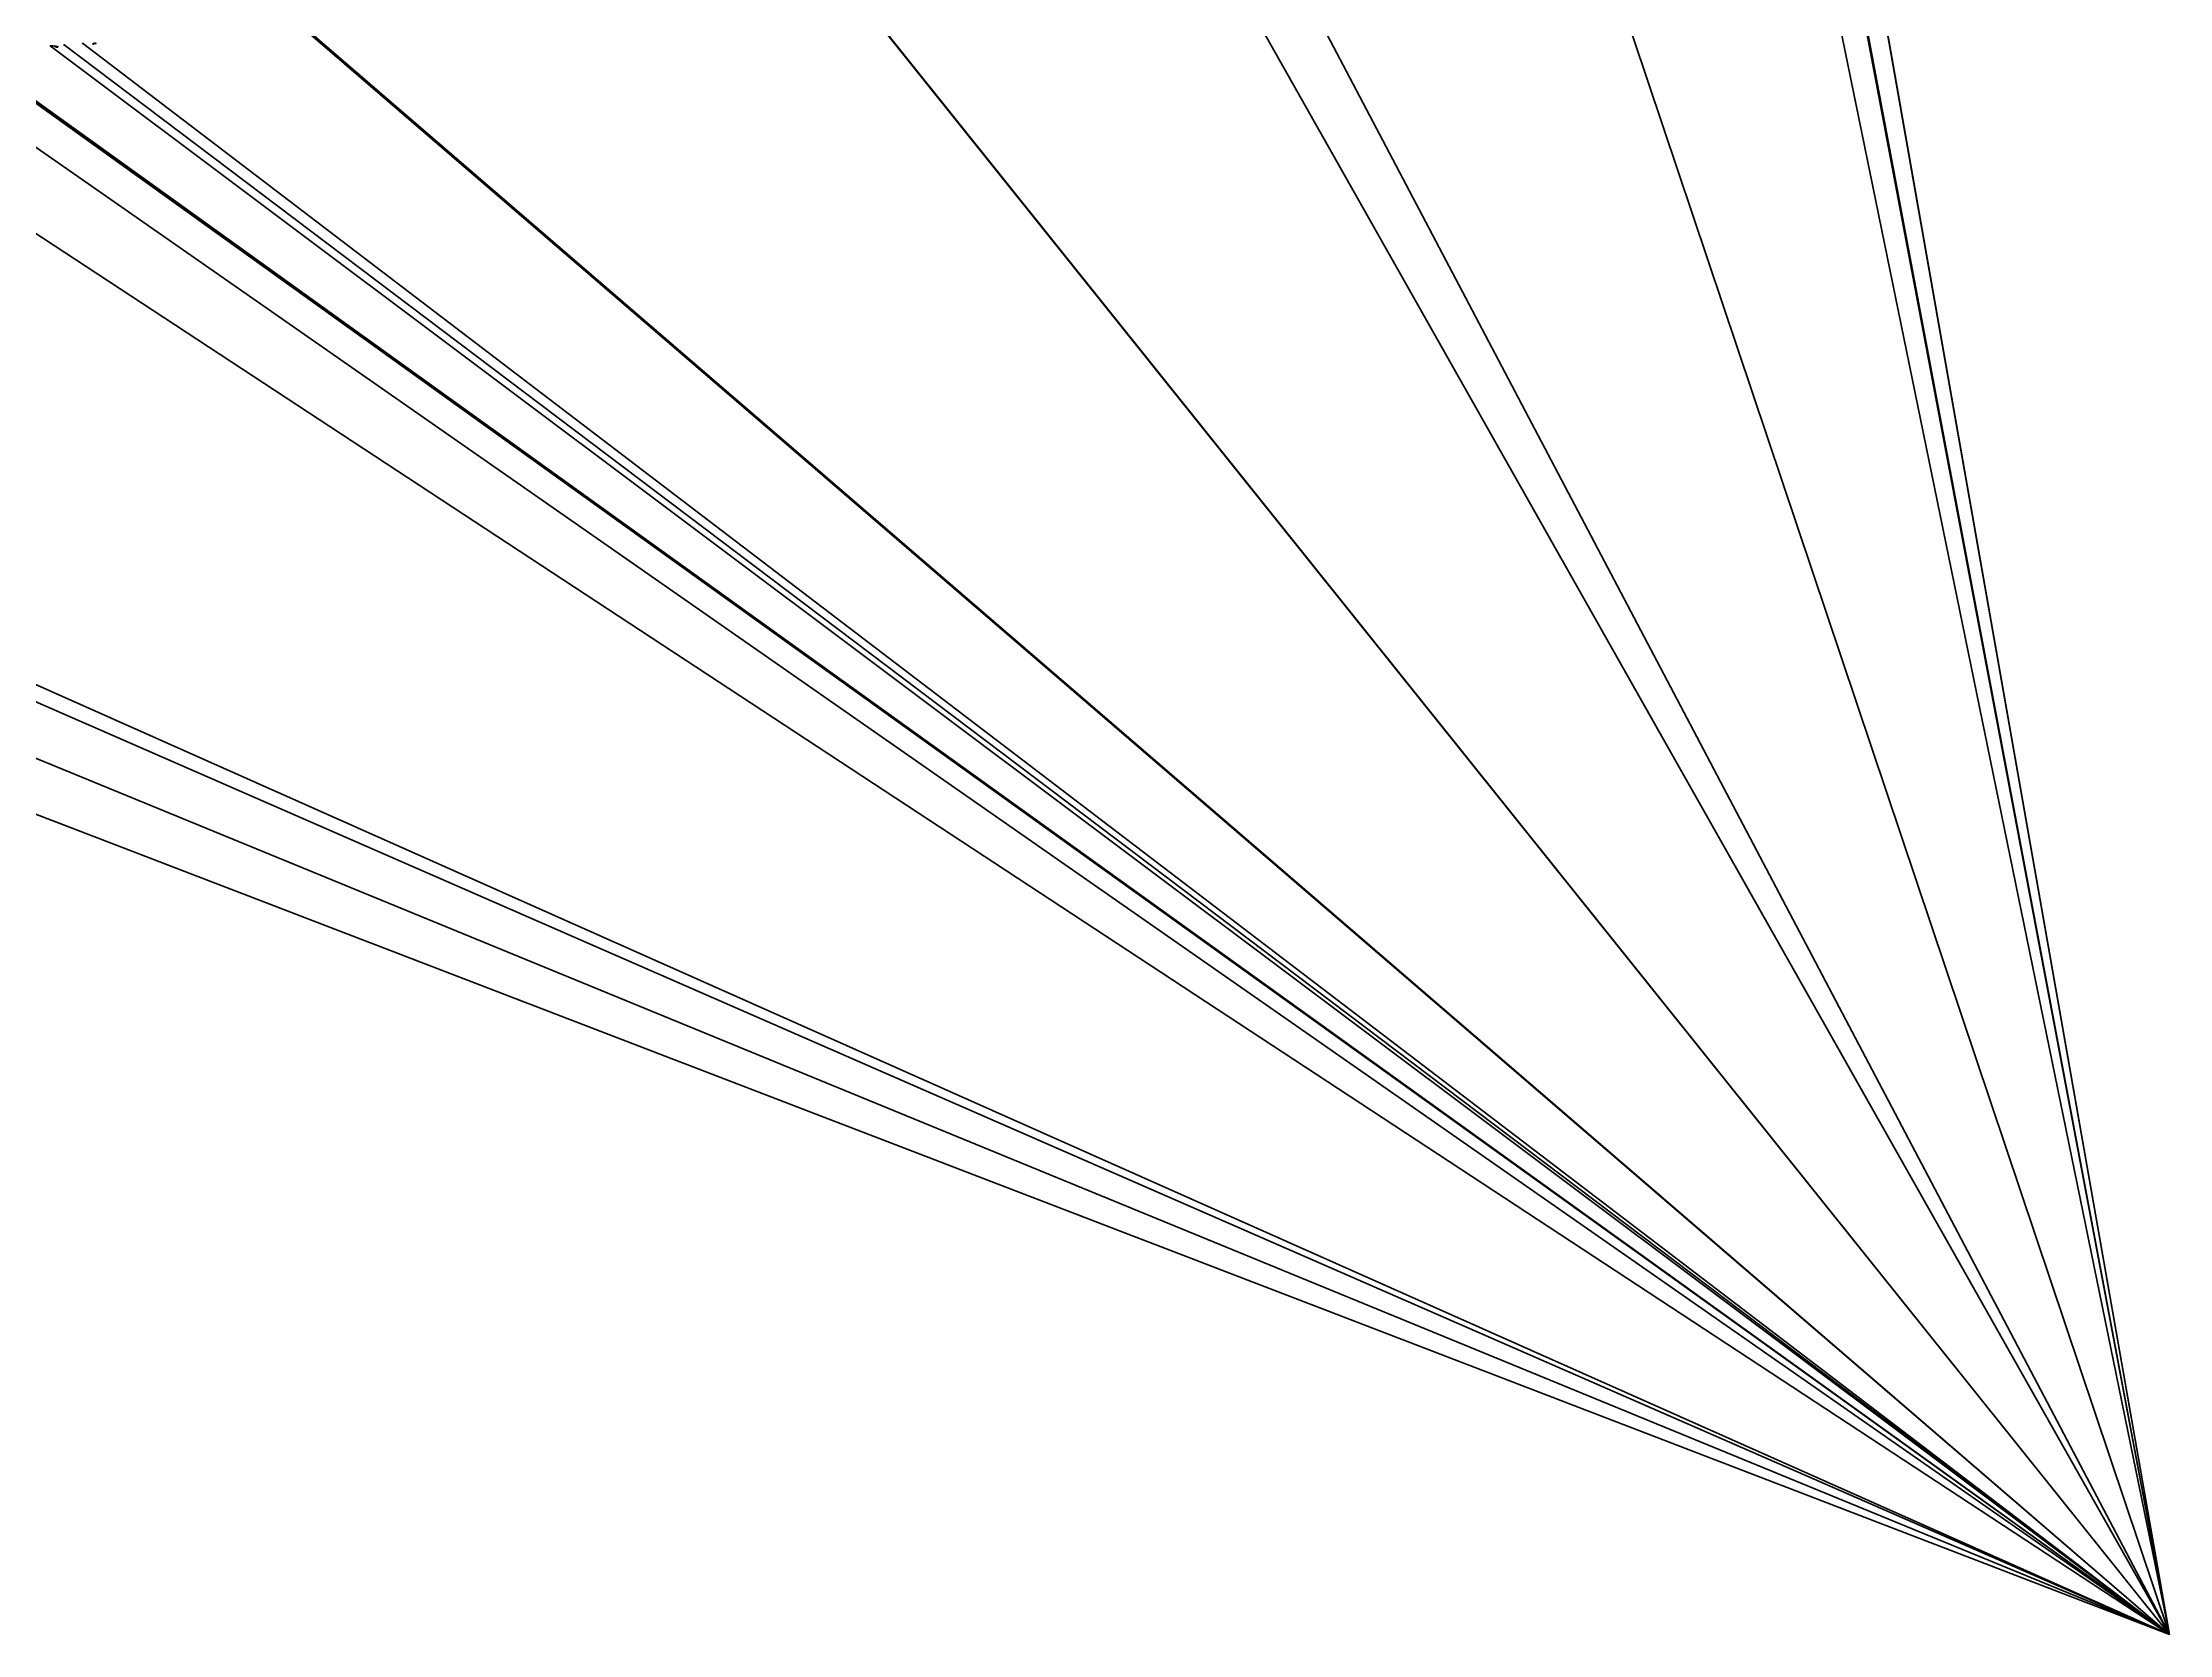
# Model space of a CAD drawing. Header units: millimetres. Extents: x 500132 to 619391, y 3323720 to 3402660.
# Drawn here: x 540998 to 609790, y 3323720 to 3375219 of the extents above; entities that cross this region are included whole.
import ezdxf

# ---------------------------------------------------------------- set-up
doc = ezdxf.new("R2010")
doc.units = ezdxf.units.MM
doc.layers.add('房屋拆迁', color=7, linetype='Continuous')
doc.styles.add('mrdsStandard', font='slromans.shx', dxfattribs={"width": 0.75, "height": 4, "bigfont": 'hztxt.shx'})

msp = doc.modelspace()

# ---------------------------------------------------------------- hatches: boundary and pattern name
at = {"layer": '房屋拆迁', "lineweight": 50}
h = msp.add_hatch(dxfattribs=at)
h.set_pattern_fill('ANSI37', color=1, scale=0.5, style=0)
h.paths.add_polyline_path([(541247, 3375113), (541244, 3375097), (541253, 3375095), (541256, 3375111)])
h = msp.add_hatch(dxfattribs=at)
h.set_pattern_fill('ANSI37', color=1, scale=0.5, style=0)
h.paths.add_polyline_path([(541263, 3375124), (541262, 3375094), (541279, 3375093), (541280, 3375123)])
h = msp.add_hatch(dxfattribs=at)
h.set_pattern_fill('ANSI37', color=1, scale=0.5, style=0)
h.paths.add_polyline_path([(541280, 3375119), (541279, 3375093), (541289, 3375093), (541289, 3375099), (541291, 3375099), (541291, 3375109), (541289, 3375109), (541289, 3375119)])
h = msp.add_hatch(dxfattribs=at)
h.set_pattern_fill('ANSI37', color=1, scale=0.5, style=0)
h.paths.add_polyline_path([(541294, 3375118), (541293, 3375092), (541310, 3375092), (541311, 3375117)])
h = msp.add_hatch(dxfattribs=at)
h.set_pattern_fill('ANSI37', color=1, scale=0.5, style=0)
h.paths.add_polyline_path([(541313, 3375118), (541313, 3375092), (541331, 3375091), (541331, 3375101), (541330, 3375101), (541330, 3375118), (541325, 3375118), (541325, 3375117)])
h = msp.add_hatch(dxfattribs=at)
h.set_pattern_fill('ANSI37', color=1, scale=0.5, style=0)
h.paths.add_polyline_path([(541380, 3375094), (541383, 3375110), (541381, 3375111), (541382, 3375118), (541390, 3375117), (541386, 3375093)])
h = msp.add_hatch(dxfattribs=at)
h.set_pattern_fill('ANSI37', color=1, scale=0.5, style=0)
h.paths.add_polyline_path([(541391, 3375096), (541388, 3375082), (541396, 3375080), (541400, 3375094)])
h = msp.add_hatch(dxfattribs=at)
h.set_pattern_fill('ANSI37', color=1, scale=0.5, style=0)
h.paths.add_polyline_path([(541395, 3375095), (541396, 3375099), (541399, 3375099), (541401, 3375105), (541393, 3375107), (541390, 3375096), (541391, 3375096)])
h = msp.add_hatch(dxfattribs=at)
h.set_pattern_fill('ANSI37', color=1, scale=0.5, style=0)
h.paths.add_polyline_path([(541407, 3375093), (541403, 3375079), (541420, 3375075), (541423, 3375089)])
h = msp.add_hatch(dxfattribs=at)
h.set_pattern_fill('ANSI37', color=1, scale=0.5, style=0)
h.paths.add_polyline_path([(541408, 3375093), (541410, 3375104), (541426, 3375100), (541423, 3375089)])
h = msp.add_hatch(dxfattribs=at)
h.set_pattern_fill('ANSI37', color=1, scale=0.5, style=0)
h.paths.add_polyline_path([(541422, 3375075), (541428, 3375101), (541436, 3375099), (541430, 3375073)])
h = msp.add_hatch(dxfattribs=at)
h.set_pattern_fill('ANSI37', color=1, scale=0.5, style=0)
h.paths.add_polyline_path([(541448, 3375082), (541437, 3375085), (541434, 3375073), (541445, 3375070)])
h = msp.add_hatch(dxfattribs=at)
h.set_pattern_fill('ANSI37', color=1, scale=0.5, style=0)
h.paths.add_polyline_path([(541441, 3375084), (541443, 3375094), (541452, 3375092), (541450, 3375085), (541448, 3375086), (541447, 3375082)])
h = msp.add_hatch(dxfattribs=at)
h.set_pattern_fill('ANSI37', color=1, scale=0.5, style=0)
h.paths.add_polyline_path([(541450, 3375083), (541446, 3375068), (541455, 3375066), (541458, 3375081)])
h = msp.add_hatch(dxfattribs=at)
h.set_pattern_fill('ANSI37', color=1, scale=0.5, style=0)
h.paths.add_polyline_path([(541450, 3375083), (541452, 3375094), (541461, 3375092), (541458, 3375081)])
h = msp.add_hatch(dxfattribs=at)
h.set_pattern_fill('ANSI37', color=1, scale=0.5, style=0)
h.paths.add_polyline_path([(541461, 3375082), (541457, 3375066), (541481, 3375060), (541485, 3375076)])
h = msp.add_hatch(dxfattribs=at)
h.set_pattern_fill('ANSI37', color=1, scale=0.5, style=0)
h.paths.add_polyline_path([(541481, 3375096), (541477, 3375078), (541485, 3375076), (541489, 3375094)])
h = msp.add_hatch(dxfattribs=at)
h.set_pattern_fill('ANSI37', color=1, scale=0.5, style=0)
h.paths.add_polyline_path([(541489, 3375080), (541492, 3375094), (541508, 3375089), (541505, 3375076)])
h = msp.add_hatch(dxfattribs=at)
h.set_pattern_fill('ANSI37', color=6, scale=0.5, style=0)
h.paths.add_polyline_path([(541689, 3375146), (541688, 3375133), (541700, 3375132), (541700, 3375130), (541701, 3375130), (541700, 3375128), (541705, 3375128), (541705, 3375129), (541707, 3375128), (541707, 3375131), (541722, 3375130), (541723, 3375144)])
h = msp.add_hatch(dxfattribs=at)
h.set_pattern_fill('ANSI37', color=6, scale=0.5, style=0)
h.paths.add_polyline_path([(542288, 3375199), (542288, 3375191), (542308, 3375192), (542308, 3375200)])
h = msp.add_hatch(dxfattribs=at)
h.set_pattern_fill('ANSI37', color=1, scale=0.5, style=0)
h.paths.add_polyline_path([(542611, 3375178), (542614, 3375171), (542626, 3375174), (542624, 3375182)])
h = msp.add_hatch(dxfattribs=at)
h.set_pattern_fill('ANSI37', color=1, scale=0.5, style=0)
h.paths.add_polyline_path([(542635, 3375177), (542638, 3375163), (542654, 3375167), (542649, 3375184), (542645, 3375183), (542646, 3375180)])
h = msp.add_hatch(dxfattribs=at)
h.set_pattern_fill('ANSI37', color=1, scale=0.5, style=0)
h.paths.add_polyline_path([(542656, 3375168), (542649, 3375195), (542661, 3375199), (542668, 3375172)])
h = msp.add_hatch(dxfattribs=at)
h.set_pattern_fill('ANSI37', color=1, scale=0.5, style=0)
h.paths.add_polyline_path([(542667, 3375185), (542666, 3375189), (542668, 3375189), (542666, 3375196), (542675, 3375198), (542677, 3375187)])
h = msp.add_hatch(dxfattribs=at)
h.set_pattern_fill('ANSI37', color=1, scale=0.5, style=0)
h.paths.add_polyline_path([(542692, 3375178), (542688, 3375192), (542697, 3375194), (542700, 3375179)])
h = msp.add_hatch(dxfattribs=at)
h.set_pattern_fill('ANSI37', color=1, scale=0.5, style=0)
h.paths.add_polyline_path([(542701, 3375192), (542702, 3375187), (542703, 3375187), (542704, 3375180), (542729, 3375184), (542727, 3375197)])

# ---------------------------------------------------------------- linework, layer by layer
for points in [[(584738, 3398350), (609790, 3323720)], [(572385, 3394792), (609790, 3323720)], [(570466, 3393316), (609790, 3323720)], [(597597, 3392943), (609790, 3323720)], [(597612, 3392951), (609790, 3323720)], [(595679, 3392625), (609790, 3323720)], [(596741, 3392762), (609790, 3323720)], [(596790, 3392763), (609790, 3323720)], [(560595, 3385131), (609790, 3323720)], [(560604, 3385137), (609790, 3323720)], [(548122, 3376814), (609790, 3323720)], [(548152, 3376848), (609790, 3323720)], [(541247, 3375116), (609790, 3323720)], [(541695, 3375141), (609790, 3323720)], [(542294, 3375194), (609790, 3323720)], [(537148, 3374361), (609790, 3323720)], [(538638, 3374784), (609790, 3323720)], [(538678, 3374768), (609790, 3323720)], [(538743, 3374789), (609790, 3323720)], [(534167, 3373376), (609790, 3323720)], [(516228, 3365378), (609790, 3323720)], [(515720, 3364841), (609790, 3323720)], [(512565, 3363649), (609790, 3323720)], [(508684, 3362594), (609790, 3323720)]]:
    msp.add_lwpolyline(points, dxfattribs=at)
at = {"layer": '房屋拆迁', "color": 1, "linetype": 'Continuous', "lineweight": 50, "const_width": 0.1}
for points in [[(541247, 3375113), (541244, 3375097), (541253, 3375095), (541256, 3375111), (541247, 3375113)], [(541255, 3375114), (541256, 3375122), (541247, 3375123), (541246, 3375115), (541255, 3375114), (541255, 3375114)], [(541260, 3375081), (541260, 3375075), (541269, 3375075), (541269, 3375077), (541273, 3375076), (541272, 3375076), (541279, 3375075), (541279, 3375080), (541260, 3375081)], [(541263, 3375124), (541262, 3375094), (541279, 3375093), (541280, 3375123), (541263, 3375124)], [(541280, 3375119), (541279, 3375093), (541289, 3375093), (541289, 3375099), (541291, 3375099), (541291, 3375109), (541289, 3375109), (541289, 3375119), (541280, 3375119)], [(541285, 3375080), (541285, 3375077), (541292, 3375076), (541292, 3375080), (541285, 3375080)], [(541294, 3375118), (541293, 3375092), (541310, 3375092), (541311, 3375117), (541294, 3375118)], [(541294, 3375087), (541294, 3375083), (541300, 3375083), (541300, 3375087), (541294, 3375087)], [(541302, 3375079), (541301, 3375074), (541309, 3375073), (541310, 3375078), (541302, 3375079)], [(541311, 3375079), (541311, 3375074), (541314, 3375074), (541314, 3375073), (541321, 3375072), (541321, 3375078), (541311, 3375079)], [(541313, 3375118), (541313, 3375092), (541331, 3375091), (541331, 3375101), (541330, 3375101), (541330, 3375118), (541325, 3375118), (541325, 3375117), (541313, 3375118)], [(541380, 3375094), (541378, 3375085), (541385, 3375084), (541386, 3375093), (541380, 3375094)], [(541380, 3375094), (541383, 3375110), (541381, 3375111), (541382, 3375118), (541390, 3375117), (541386, 3375093), (541380, 3375094)], [(541383, 3375119), (541383, 3375121), (541385, 3375121), (541385, 3375120), (541387, 3375120), (541386, 3375117), (541385, 3375118), (541385, 3375118), (541383, 3375119)], [(541408, 3375061), (541385, 3375069), (541386, 3375073), (541409, 3375065), (541408, 3375061)], [(541391, 3375096), (541388, 3375082), (541396, 3375080), (541400, 3375094), (541391, 3375096)], [(541401, 3375105), (541393, 3375107), (541390, 3375107), (541392, 3375121), (541403, 3375119), (541401, 3375105)], [(541395, 3375095), (541396, 3375099), (541399, 3375099), (541401, 3375105), (541393, 3375107), (541390, 3375096), (541391, 3375096), (541395, 3375095)], [(541407, 3375093), (541403, 3375079), (541420, 3375075), (541423, 3375089), (541407, 3375093)], [(541409, 3375065), (541407, 3375059), (541415, 3375057), (541417, 3375063), (541409, 3375065), (541409, 3375065)], [(541408, 3375093), (541410, 3375104), (541426, 3375100), (541423, 3375089), (541408, 3375093)], [(541422, 3375075), (541428, 3375101), (541436, 3375099), (541430, 3375073), (541422, 3375075)], [(541428, 3375101), (541430, 3375108), (541437, 3375107), (541436, 3375099), (541428, 3375101)], [(541448, 3375082), (541437, 3375085), (541434, 3375073), (541445, 3375070), (541448, 3375082)], [(541442, 3375088), (541435, 3375089), (541436, 3375096), (541443, 3375094), (541442, 3375088)], [(541441, 3375084), (541443, 3375094), (541452, 3375092), (541450, 3375085), (541448, 3375086), (541447, 3375082), (541441, 3375084)], [(541450, 3375083), (541446, 3375068), (541455, 3375066), (541458, 3375081), (541450, 3375083)], [(541450, 3375083), (541452, 3375094), (541461, 3375092), (541458, 3375081), (541450, 3375083)], [(541461, 3375082), (541457, 3375066), (541481, 3375060), (541485, 3375076), (541461, 3375082)], [(541461, 3375082), (541465, 3375100), (541481, 3375096), (541477, 3375078), (541461, 3375082)], [(541481, 3375096), (541477, 3375078), (541485, 3375076), (541489, 3375094), (541481, 3375096)], [(541487, 3375075), (541483, 3375060), (541492, 3375057), (541496, 3375072), (541487, 3375075)], [(541489, 3375080), (541492, 3375094), (541508, 3375089), (541505, 3375076), (541489, 3375080)], [(541497, 3375078), (541496, 3375076), (541499, 3375076), (541497, 3375070), (541511, 3375066), (541512, 3375073), (541510, 3375074), (541511, 3375078), (541506, 3375079), (541505, 3375076), (541497, 3375078)], [(541508, 3375089), (541515, 3375087), (541514, 3375084), (541507, 3375085), (541508, 3375089)], [(541530, 3375065), (541533, 3375077), (541546, 3375075), (541546, 3375074), (541543, 3375060), (541530, 3375065), (541530, 3375065)], [(542611, 3375178), (542614, 3375171), (542626, 3375174), (542624, 3375182), (542611, 3375178)], [(542632, 3375187), (542635, 3375177), (542641, 3375179), (542639, 3375189), (542632, 3375187)], [(542635, 3375177), (542638, 3375163), (542654, 3375167), (542649, 3375184), (542645, 3375183), (542646, 3375180), (542635, 3375177)], [(542643, 3375190), (542644, 3375184), (542648, 3375185), (542647, 3375191), (542643, 3375190)], [(542649, 3375195), (542648, 3375198), (542655, 3375200), (542656, 3375197), (542649, 3375195)], [(542656, 3375168), (542649, 3375195), (542661, 3375199), (542668, 3375172), (542656, 3375168)], [(542666, 3375196), (542665, 3375201), (542673, 3375203), (542674, 3375198), (542666, 3375196)], [(542667, 3375185), (542666, 3375189), (542668, 3375189), (542666, 3375196), (542675, 3375198), (542677, 3375187), (542667, 3375185)], [(542667, 3375185), (542670, 3375172), (542680, 3375175), (542677, 3375187), (542667, 3375185)], [(542692, 3375178), (542688, 3375192), (542697, 3375194), (542700, 3375179), (542692, 3375178)], [(542700, 3375211), (542701, 3375200), (542726, 3375203), (542725, 3375214), (542700, 3375211)], [(542701, 3375193), (542701, 3375197), (542705, 3375198), (542706, 3375194), (542701, 3375193)], [(542701, 3375192), (542702, 3375187), (542703, 3375187), (542704, 3375180), (542729, 3375184), (542727, 3375197), (542701, 3375192)], [(542716, 3375195), (542716, 3375200), (542719, 3375201), (542719, 3375196), (542716, 3375195)], [(542724, 3375196), (542723, 3375201), (542726, 3375202), (542727, 3375197), (542724, 3375196)]]:
    msp.add_lwpolyline(points, dxfattribs=at)
at = {"layer": '房屋拆迁', "color": 6, "linetype": 'Continuous', "lineweight": 50, "const_width": 0.1}
for points in [[(541688, 3375133), (541676, 3375133), (541677, 3375151), (541724, 3375150), (541724, 3375144), (541723, 3375144), (541689, 3375146), (541688, 3375133)], [(541689, 3375146), (541688, 3375133), (541700, 3375132), (541700, 3375130), (541701, 3375130), (541700, 3375128), (541705, 3375128), (541705, 3375129), (541707, 3375128), (541707, 3375131), (541722, 3375130), (541723, 3375144), (541689, 3375146)], [(541715, 3375131), (541712, 3375095), (541720, 3375094), (541721, 3375123), (541727, 3375122), (541727, 3375124), (541730, 3375124), (541731, 3375141), (541724, 3375141), (541722, 3375141), (541722, 3375130), (541715, 3375131)], [(541751, 3375137), (541750, 3375124), (541755, 3375123), (541756, 3375136), (541751, 3375137)], [(541824, 3375145), (541824, 3375141), (541832, 3375141), (541832, 3375145), (541824, 3375145)], [(542296, 3375191), (542296, 3375188), (542298, 3375188), (542298, 3375186), (542297, 3375186), (542297, 3375185), (542289, 3375184), (542289, 3375183), (542280, 3375182), (542279, 3375186), (542282, 3375186), (542281, 3375198), (542288, 3375199), (542288, 3375191), (542296, 3375191)], [(542288, 3375199), (542288, 3375191), (542308, 3375192), (542308, 3375200), (542288, 3375199)]]:
    msp.add_lwpolyline(points, dxfattribs=at)

# ---------------------------------------------------------------- texts
at = {"layer": '房屋拆迁', "color": 4, "lineweight": 50, "style": 'mrdsStandard', "width": 0.75}
for s, p in [('218', (541246, 3375103)), ('5514', (541247, 3375116)), ('217', (541267, 3375075)), ('216', (541268, 3375107)), ('214', (541284, 3375103)), ('215', (541285, 3375077)), ('213', (541293, 3375083)), ('210', (541299, 3375103)), ('212', (541302, 3375074)), ('211', (541312, 3375074)), ('209', (541321, 3375105)), ('207', (541379, 3375088)), ('206', (541380, 3375106)), ('205', (541381, 3375118)), ('203', (541390, 3375086)), ('202', (541392, 3375110)), ('204', (541391, 3375098)), ('208', (541393, 3375065)), ('201', (541410, 3375082)), ('201-2', (541410, 3375060)), ('200', (541413, 3375095)), ('197', (541426, 3375085)), ('198', (541429, 3375102)), ('196', (541436, 3375090)), ('199', (541438, 3375076)), ('195', (541443, 3375086)), ('194', (541449, 3375073)), ('193', (541452, 3375086)), ('191', (541467, 3375087)), ('192', (541468, 3375069)), ('190', (541480, 3375084)), ('189', (541486, 3375064)), ('188', (541495, 3375083)), ('187', (541501, 3375073)), ('186', (541508, 3375085)), ('185-2', (541537, 3375068)), ('5513', (541695, 3375141)), ('7', (541703, 3375131)), ('185', (541719, 3375123)), ('184', (541749, 3375128)), ('183', (541825, 3375142)), ('6', (542289, 3375186)), ('5512', (542294, 3375194)), ('181', (542615, 3375175)), ('180', (542633, 3375181)), ('178', (542641, 3375174)), ('179', (542642, 3375186)), ('177', (542649, 3375196)), ('176', (542655, 3375182)), ('175', (542666, 3375198)), ('174', (542666, 3375189)), ('173', (542671, 3375178)), ('172', (542691, 3375184)), ('171', (542700, 3375194)), ('167', (542708, 3375186)), ('169', (542709, 3375205)), ('170', (542714, 3375196)), ('168', (542722, 3375197))]:
    msp.add_text(s, height=4, dxfattribs=at).set_placement(p)

doc.saveas('drawing.dxf')
